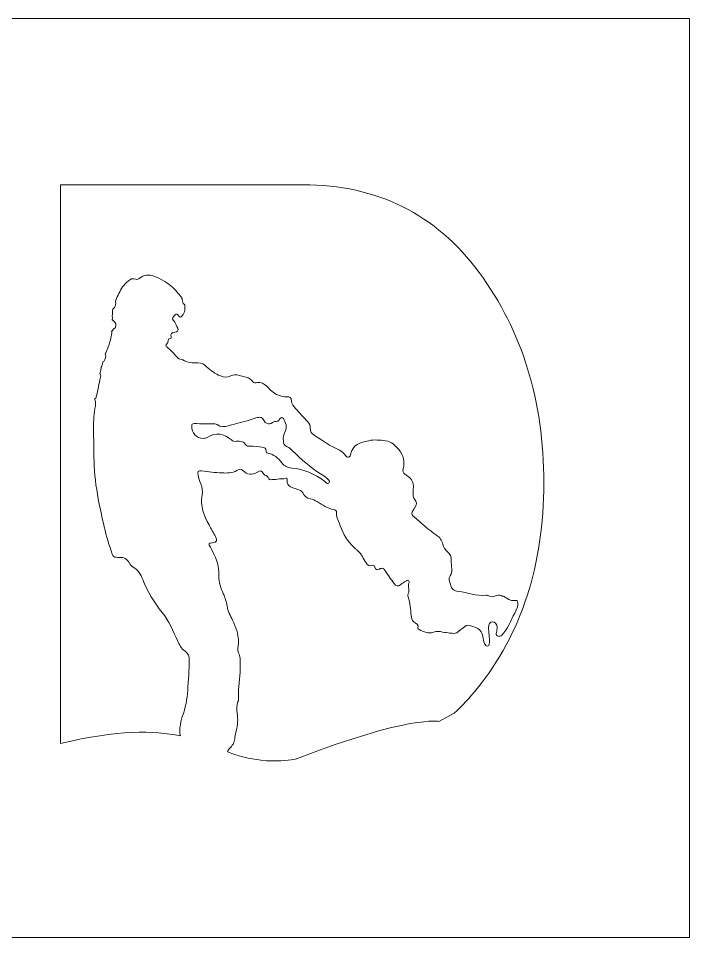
# Model space of a CAD drawing. Extents: x 20 to 2250, y -2734 to 1454.
# Drawn here: x 1898.3 to 2250.4, y 445.7 to 927.6 of the extents above; entities that cross this region are included whole.
import ezdxf

# ---------------------------------------------------------------- set-up
doc = ezdxf.new("R2010")
doc.units = 0
doc.header["$MEASUREMENT"] = 0
doc.layers.add('Layer 1', color=7, linetype='Continuous')

# ---------------------------------------------------------------- blocks, each defined once
blk = doc.blocks.new('block 17')
at = {"layer": 'Layer 1', "lineweight": 0}
blk.add_lwpolyline([(1286.62, 927.6), (1286.62, 445.71), (2250.4, 445.71), (2250.4, 927.6), (1286.62, 927.6)], dxfattribs=at)
for points, knots in [([(2138.91, 576.26), (2135.1, 571.55), (2131.11, 567.22), (2126.92, 563.29), (2126.92, 563.29), (2126.92, 563.44), (2126.92, 563.44), (2126.92, 563.44), (2118.91, 558.99), (2118.91, 558.99), (2118.91, 558.99), (2103.78, 562.55), (2044.16, 539.41), (2044.16, 539.41), (2028.34, 535.25), (2007.98, 543.02), (2008.24, 543.85), (2008.74, 544.64), (2009.49, 545.37), (2011.04, 546.9), (2011.72, 548.67), (2011.89, 550.78), (2011.98, 551.91), (2012.31, 553.01), (2012.57, 554.12), (2013.29, 557.16), (2013.54, 560.21), (2013.12, 563.35), (2012.85, 565.39), (2012.59, 567.51), (2013.44, 569.53), (2013.57, 569.64), (2013.68, 569.75), (2013.78, 569.86), (2013.45, 574.91), (2014.41, 579.89), (2014.58, 584.9), (2014.59, 587.3), (2014.59, 589.7), (2014.6, 592.09), (2014.41, 593.1), (2014.34, 594.15), (2013.68, 595.02), (2013.08, 596.64), (2013.42, 598.26), (2013.71, 599.88), (2013.73, 600.23), (2013.74, 600.57), (2013.74, 600.91), (2013.74, 604.88), (2012.3, 608.48), (2010.68, 612.05), (2009.58, 614.47), (2008.07, 616.86), (2007.73, 619.4), (2007.41, 621.78), (2006.78, 623.89), (2005.8, 625.98), (2004.46, 628.92), (2003.39, 631.97), (2003.5, 635.22), (2003.7, 640.8), (2001.7, 645.67), (1999.01, 650.36), (1997.93, 652.24), (1998, 652.49), (2000.15, 652.73), (2002.43, 652.98), (2002.89, 653.9), (2001.75, 655.92), (2000.6, 657.97), (1999.42, 660), (1998.29, 662.05), (1995.6, 666.91), (1993.54, 671.88), (1994.68, 677.67), (1995.07, 679.65), (1994.77, 681.66), (1993.93, 683.6), (1993.29, 685.1), (1992.91, 686.72), (1992.52, 688.31), (1992.15, 689.81), (1992.64, 690.59), (1994.36, 690.38), (1997.93, 689.96), (2001.51, 689.4), (2005.09, 689.32), (2007.68, 689.27), (2010.41, 689.01), (2012.86, 690.59), (2013.72, 691.14), (2015.04, 691.78), (2016.11, 690.61), (2018.21, 688.32), (2020.96, 688), (2023.66, 689.75), (2025.28, 690.8), (2025.84, 690.64), (2026.92, 688.85), (2027.08, 688.59), (2027.31, 688.22), (2027.56, 688.18), (2028.68, 687.98), (2029.31, 687.26), (2029.7, 686.29), (2029.88, 685.87), (2030.13, 685.66), (2030.55, 685.73), (2031.77, 685.91), (2033.01, 685.62), (2034.25, 686.07), (2035.66, 686.58), (2037.23, 686), (2038.73, 686.51), (2039.45, 686.76), (2039.26, 685.81), (2039.22, 685.39), (2039.05, 683.8), (2039.75, 682.86), (2041.11, 682.07), (2042.16, 681.45), (2043.3, 681.24), (2044.41, 680.86), (2045.65, 680.44), (2047.13, 680.02), (2047.57, 678.82), (2048.27, 676.87), (2049.63, 676.23), (2051.41, 675.77), (2052.65, 675.46), (2053.89, 674.93), (2054.97, 674.25), (2057.72, 672.5), (2060.46, 670.8), (2063.7, 670.08), (2064.49, 669.9), (2065.33, 669.44), (2065.18, 668.41), (2064.9, 666.44), (2065.86, 664.88), (2066.48, 663.13), (2068.01, 658.82), (2069.89, 654.81), (2073.13, 651.53), (2073.78, 650.89), (2074.43, 650.24), (2075.08, 649.6), (2075.5, 649.23), (2075.92, 648.86), (2076.35, 648.5), (2078.38, 646.77), (2079.18, 644.2), (2080.73, 642.15), (2081.5, 641.13), (2082.36, 639.97), (2084.05, 640.85), (2084.69, 641.17), (2085.13, 640.67), (2085.33, 639.9), (2085.64, 638.63), (2086.42, 638.15), (2087.66, 638.94), (2087.97, 639.14), (2088.28, 639.4), (2088.69, 639.24), (2089.77, 639.66), (2090.13, 638.86), (2090.6, 638.17), (2092.18, 635.88), (2093.75, 633.58), (2095.39, 631.33), (2096.33, 630.04), (2097.44, 629.51), (2098.88, 630.81), (2099.67, 631.52), (2100.64, 632.05), (2101.55, 632.61), (2101.91, 632.83), (2102.31, 633.19), (2102.76, 632.94), (2103.29, 632.65), (2103.27, 632.01), (2103.12, 631.57), (2102.43, 629.61), (2103.71, 627.5), (2102.61, 625.57), (2102.43, 625.26), (2102.59, 624.68), (2102.73, 624.28), (2103.87, 621.14), (2103.98, 617.84), (2104.37, 614.58), (2104.52, 613.35), (2104.64, 612.06), (2105.81, 611.2), (2106.87, 610.42), (2108.43, 609.92), (2107.85, 608.02), (2107.75, 607.69), (2108.27, 607.49), (2108.61, 607.29), (2110.93, 605.93), (2113.28, 604.83), (2116.05, 605.84), (2117.64, 606.35), (2119.24, 606.36), (2120.83, 605.87), (2122.13, 605.74), (2123.41, 605.45), (2124.7, 605.26), (2125.87, 605.36), (2127.08, 604.9), (2128.2, 605.55), (2129.56, 606.77), (2131.17, 607.65), (2132.54, 608.88), (2133.4, 609.66), (2134.52, 609.58), (2135.6, 609.19), (2136.31, 608.93), (2136.98, 608.59), (2137.72, 608.38), (2140.16, 607.71), (2141.51, 606.04), (2141.98, 603.57), (2142.21, 602.33), (2142.22, 601.04), (2142.83, 599.89), (2143.18, 599.22), (2143.53, 598.38), (2144.44, 598.54), (2145.41, 598.7), (2145.31, 599.64), (2145.36, 600.39), (2145.54, 603.05), (2144.9, 605.67), (2144.92, 608.33), (2144.94, 610.12), (2145.6, 611.19), (2146.9, 611.24), (2148.22, 611.29), (2149.36, 610.06), (2149.46, 608.47), (2149.52, 607.51), (2149.21, 606.59), (2149.04, 605.66), (2148.92, 605.02), (2148.81, 604.38), (2149.44, 603.94), (2150.08, 603.49), (2150.76, 603.62), (2151.42, 603.94), (2152.13, 604.29), (2152.54, 604.94), (2153, 605.54), (2155.74, 609.15), (2157.26, 613.43), (2159.43, 617.35), (2160.26, 618.85), (2160.86, 620.63), (2159.85, 622.4), (2159.84, 622.44), (2159.83, 622.46), (2159.83, 622.49), (2157.86, 622.37), (2156.06, 622.25), (2154.19, 623.77), (2153.79, 624.1), (2153.32, 624.41), (2152.79, 624.66), (2152.34, 624.73), (2151.82, 624.73), (2151.57, 625.11), (2150.58, 625.35), (2149.51, 625.32), (2148.52, 624.8), (2147.25, 624.14), (2146.29, 624.28), (2145.15, 624.8), (2144.64, 625.03), (2144.05, 625.33), (2143.54, 625.26), (2138.56, 624.65), (2133.94, 626.56), (2129.15, 627.22), (2126.78, 627.54), (2125.32, 628.43), (2124.92, 630.91), (2124.67, 632.43), (2123.61, 633.91), (2124.79, 635.42), (2125.65, 636.51), (2125.72, 637.71), (2125.61, 639), (2125.47, 640.51), (2125.35, 642.03), (2125.36, 643.55), (2125.37, 645.38), (2124.79, 646.87), (2123.33, 648.03), (2122.06, 649.04), (2121.28, 650.29), (2120.92, 651.95), (2120.5, 653.92), (2119.29, 655.59), (2117.61, 656.68), (2113.38, 659.41), (2109.9, 663.04), (2106.01, 666.17), (2104.48, 667.4), (2104.27, 668.51), (2105.47, 669.98), (2105.78, 670.37), (2106.04, 670.81), (2106.32, 671.24), (2107.26, 672.73), (2107.41, 674.22), (2106.12, 675.57), (2105.48, 676.24), (2105.31, 676.96), (2105.35, 677.81), (2105.42, 679.14), (2105.44, 680.47), (2105.51, 681.8), (2105.62, 684.21), (2104.71, 686.1), (2102.69, 687.46), (2102.12, 687.85), (2101.59, 688.3), (2101.03, 688.72), (2100.06, 689.43), (2099.71, 690.24), (2100.08, 691.5), (2101.18, 695.22), (2100.48, 698.53), (2097.83, 701.52), (2095.9, 703.69), (2093.99, 705.73), (2090.93, 706.14), (2087.98, 706.52), (2085.02, 706.88), (2082.05, 706.22), (2077.75, 705.28), (2073.55, 704.21), (2072.48, 698.98), (2072.36, 698.39), (2072.41, 697.68), (2071.51, 697.58), (2070.77, 697.51), (2070.33, 697.86), (2069.92, 698.4), (2069.02, 699.56), (2068.03, 700.6), (2066.65, 701.22), (2061.94, 703.3), (2057.88, 706.48), (2053.46, 709.06), (2052.1, 709.85), (2051.23, 711.05), (2051.39, 712.83), (2051.5, 714.07), (2050.93, 715.15), (2050.08, 716.08), (2047.94, 718.4), (2045.8, 720.73), (2043.69, 723.09), (2042.68, 724.21), (2041.54, 725.32), (2041.56, 726.99), (2041.58, 728.77), (2040.6, 729.39), (2039.01, 729.16), (2037.41, 728.93), (2036.1, 729.55), (2034.66, 730.08), (2032.08, 731.03), (2030.37, 732.96), (2028.56, 734.79), (2027.17, 736.21), (2025.55, 736.81), (2023.6, 736.68), (2022.79, 736.62), (2021.77, 736.35), (2021.27, 737.09), (2019.43, 739.77), (2016.34, 739.6), (2013.75, 740.55), (2012.37, 741.06), (2011.04, 740.85), (2009.71, 740.21), (2007.93, 739.34), (2006.12, 739.22), (2004.26, 740.14), (2001.63, 741.43), (1999.12, 742.86), (1997.04, 744.97), (1995.8, 746.24), (1994.28, 747.07), (1992.49, 747.02), (1989.69, 746.95), (1986.98, 747.1), (1984.49, 748.57), (1983.68, 749.04), (1982.53, 748.83), (1981.88, 749.59), (1980.09, 751.64), (1978.25, 753.63), (1976.12, 755.35), (1975.59, 755.77), (1975.31, 756.2), (1976.19, 756.97), (1977.05, 757.72), (1976.33, 759.82), (1978.35, 759.96), (1978.37, 759.96), (1978.39, 760.43), (1978.36, 760.68), (1978.16, 762.19), (1978.53, 763.06), (1980.33, 763.06), (1981.48, 763.05), (1982.67, 763.81), (1981.88, 765.13), (1981.09, 766.45), (1980.96, 768.05), (1979.65, 769.2), (1978.31, 770.37), (1979.83, 771.31), (1980.56, 772.15), (1981.41, 773.13), (1981.87, 772.57), (1982.34, 771.67), (1982.86, 770.67), (1983.52, 770.71), (1984.23, 771.61), (1985.66, 773.43), (1985.83, 775.49), (1985.58, 777.66), (1985.52, 777.65), (1985.46, 777.65), (1985.4, 777.65), (1984.33, 778.18), (1984.45, 779.25), (1984.27, 780.18), (1984.27, 780.36), (1984.24, 780.53), (1984.21, 780.71), (1983.97, 780.95), (1983.81, 781.27), (1983.6, 781.55), (1979.88, 786.52), (1975.38, 790.47), (1969.39, 792.49), (1966.68, 793.4), (1964.14, 793.1), (1961.84, 791.38), (1961.25, 790.94), (1960.71, 790.51), (1959.97, 790.84), (1958.31, 791.58), (1956.99, 790.88), (1955.81, 789.84), (1954.77, 788.93), (1953.85, 787.89), (1952.88, 786.91), (1951.52, 784.63), (1950.44, 782.21), (1949.34, 779.81), (1949.29, 779.31), (1949.29, 778.81), (1949.35, 778.29), (1949.19, 777.25), (1949.04, 776.21), (1948.18, 775.46), (1948.05, 775.42), (1947.94, 775.38), (1947.85, 775.33), (1947.64, 774.07), (1947.58, 772.8), (1947.56, 771.53), (1947.61, 770.96), (1947.63, 770.42), (1947.54, 769.91), (1947.54, 769.74), (1947.54, 769.56), (1947.53, 769.39), (1947.54, 769.38), (1947.54, 769.37), (1947.54, 769.36), (1947.6, 769.4), (1947.65, 769.45), (1947.72, 769.49), (1949.59, 767.91), (1949.86, 767.02), (1949.03, 765.21), (1948.86, 765.15), (1948.68, 765.09), (1948.5, 765.02), (1948.18, 764.43), (1947.66, 764.01), (1947.19, 763.54), (1947.22, 763.37), (1947.27, 763.17), (1947.36, 762.95), (1946.86, 759.23), (1945.75, 755.69), (1944.19, 752.28), (1944.1, 752.12), (1943.99, 751.98), (1943.89, 751.83), (1944.45, 750.35), (1943.75, 749.04), (1943.08, 747.73), (1942.89, 747.62), (1942.71, 747.51), (1942.53, 747.39), (1942.44, 746.45), (1942.14, 745.56), (1941.79, 744.68), (1941.7, 744.38), (1941.61, 744.09), (1941.52, 743.79), (1941.64, 742.93), (1941.2, 742.17), (1941.05, 741.36), (1941.15, 741.22), (1941.28, 741.08), (1941.43, 740.94), (1941.62, 739.99), (1941.33, 739.07), (1941.09, 738.18), (1940.23, 734.99), (1940.07, 731.64), (1938.86, 728.52), (1938.59, 728.39), (1938.45, 728.26), (1938.38, 728.12), (1938.39, 727.98), (1938.39, 727.84), (1938.38, 727.71), (1938.49, 727.39), (1938.79, 727.06), (1938.77, 726.75), (1938.85, 725.99), (1938.82, 725.23), (1938.69, 724.48), (1938.03, 720.67), (1937.62, 716.84), (1937.69, 712.96), (1937.8, 707.08), (1937.81, 701.19), (1937.97, 695.31), (1938.15, 688.68), (1938.97, 682.18), (1940.2, 675.73), (1942.07, 665.91), (1944.2, 656.14), (1947.57, 646.7), (1947.95, 645.64), (1948.54, 645.12), (1949.61, 645.07), (1950.18, 645.04), (1950.75, 645), (1951.32, 645.03), (1953.57, 645.16), (1955.25, 644.3), (1956.34, 642.29), (1956.85, 641.34), (1957.54, 640.47), (1958.51, 639.95), (1961.16, 638.54), (1962.48, 636.09), (1963.51, 633.48), (1966.04, 627.14), (1969.43, 621.34), (1973.77, 616.06), (1977.35, 611.7), (1979.36, 606.44), (1981.75, 601.41), (1982.77, 599.27), (1983.76, 597.21), (1985.81, 595.81), (1987.38, 594.73), (1987.92, 593.13), (1987.94, 591.19), (1988, 585.93), (1987.4, 580.71), (1987.1, 575.47), (1986.82, 570.7), (1986.02, 566.07), (1984.28, 561.6), (1983.57, 559.78), (1983.32, 557.79), (1983.06, 555.85), (1982.86, 554.36), (1982.9, 552.89), (1983.29, 551.45), (1969.27, 554.4), (1950.63, 554.6), (1920.45, 547.54), (1920.45, 547.54), (1920.45, 840.36), (1920.45, 840.36), (1920.45, 840.36), (2047.53, 840.36), (2047.53, 840.36), (2086.51, 840.36), (2117.32, 825.05), (2139.96, 794.45), (2162.6, 763.84), (2173.92, 727.04), (2173.92, 684.06), (2173.92, 641.07), (2162.25, 605.14), (2138.91, 576.26)], [0, 0, 0, 0, 1, 1, 1, 2, 2, 2, 3, 3, 3, 4, 4, 4, 5, 5, 5, 6, 6, 6, 7, 7, 7, 8, 8, 8, 9, 9, 9, 10, 10, 10, 11, 11, 11, 12, 12, 12, 13, 13, 13, 14, 14, 14, 15, 15, 15, 16, 16, 16, 17, 17, 17, 18, 18, 18, 19, 19, 19, 20, 20, 20, 21, 21, 21, 22, 22, 22, 23, 23, 23, 24, 24, 24, 25, 25, 25, 26, 26, 26, 27, 27, 27, 28, 28, 28, 29, 29, 29, 30, 30, 30, 31, 31, 31, 32, 32, 32, 33, 33, 33, 34, 34, 34, 35, 35, 35, 36, 36, 36, 37, 37, 37, 38, 38, 38, 39, 39, 39, 40, 40, 40, 41, 41, 41, 42, 42, 42, 43, 43, 43, 44, 44, 44, 45, 45, 45, 46, 46, 46, 47, 47, 47, 48, 48, 48, 49, 49, 49, 50, 50, 50, 51, 51, 51, 52, 52, 52, 53, 53, 53, 54, 54, 54, 55, 55, 55, 56, 56, 56, 57, 57, 57, 58, 58, 58, 59, 59, 59, 60, 60, 60, 61, 61, 61, 62, 62, 62, 63, 63, 63, 64, 64, 64, 65, 65, 65, 66, 66, 66, 67, 67, 67, 68, 68, 68, 69, 69, 69, 70, 70, 70, 71, 71, 71, 72, 72, 72, 73, 73, 73, 74, 74, 74, 75, 75, 75, 76, 76, 76, 77, 77, 77, 78, 78, 78, 79, 79, 79, 80, 80, 80, 81, 81, 81, 82, 82, 82, 83, 83, 83, 84, 84, 84, 85, 85, 85, 86, 86, 86, 87, 87, 87, 88, 88, 88, 89, 89, 89, 90, 90, 90, 91, 91, 91, 92, 92, 92, 93, 93, 93, 94, 94, 94, 95, 95, 95, 96, 96, 96, 97, 97, 97, 98, 98, 98, 99, 99, 99, 100, 100, 100, 101, 101, 101, 102, 102, 102, 103, 103, 103, 104, 104, 104, 105, 105, 105, 106, 106, 106, 107, 107, 107, 108, 108, 108, 109, 109, 109, 110, 110, 110, 111, 111, 111, 112, 112, 112, 113, 113, 113, 114, 114, 114, 115, 115, 115, 116, 116, 116, 117, 117, 117, 118, 118, 118, 119, 119, 119, 120, 120, 120, 121, 121, 121, 122, 122, 122, 123, 123, 123, 124, 124, 124, 125, 125, 125, 126, 126, 126, 127, 127, 127, 128, 128, 128, 129, 129, 129, 130, 130, 130, 131, 131, 131, 132, 132, 132, 133, 133, 133, 134, 134, 134, 135, 135, 135, 136, 136, 136, 137, 137, 137, 138, 138, 138, 139, 139, 139, 140, 140, 140, 141, 141, 141, 142, 142, 142, 143, 143, 143, 144, 144, 144, 145, 145, 145, 146, 146, 146, 147, 147, 147, 148, 148, 148, 149, 149, 149, 150, 150, 150, 151, 151, 151, 152, 152, 152, 153, 153, 153, 154, 154, 154, 155, 155, 155, 156, 156, 156, 157, 157, 157, 158, 158, 158, 159, 159, 159, 160, 160, 160, 161, 161, 161, 162, 162, 162, 163, 163, 163, 164, 164, 164, 165, 165, 165, 166, 166, 166, 167, 167, 167, 168, 168, 168, 169, 169, 169, 170, 170, 170, 171, 171, 171, 172, 172, 172, 173, 173, 173, 174, 174, 174, 175, 175, 175, 176, 176, 176, 177, 177, 177, 178, 178, 178, 179, 179, 179, 180, 180, 180, 181, 181, 181, 182, 182, 182, 183, 183, 183, 184, 184, 184, 185, 185, 185, 186, 186, 186, 187, 187, 187, 188, 188, 188, 189, 189, 189, 190, 190, 190, 191, 191, 191, 192, 192, 192, 193, 193, 193, 194, 194, 194, 195, 195, 195, 196, 196, 196, 197, 197, 197, 198, 198, 198, 199, 199, 199, 200, 200, 200, 201, 201, 201, 202, 202, 202, 203, 203, 203, 204, 204, 204, 205, 205, 205, 205]), ([(1989.23, 713.85), (1989.28, 714.8), (1989.53, 715.19), (1990.54, 715.17), (1994.15, 715.08), (1997.76, 715.08), (2001.37, 715.02), (2001.78, 715.01), (2002.26, 714.85), (2002.6, 714.62), (2004.45, 713.36), (2006.53, 713.37), (2008.45, 713.97), (2012.77, 715.34), (2017.24, 716.16), (2021.52, 717.69), (2023.08, 718.25), (2025.67, 719.15), (2026.48, 717.63), (2028.21, 714.4), (2030.08, 714.61), (2032.59, 716.21), (2032.64, 716.24), (2032.72, 716.23), (2032.78, 716.23), (2033.92, 716.21), (2034.83, 716.51), (2035.44, 717.64), (2035.87, 718.42), (2036.85, 718.58), (2037.31, 717.78), (2038.51, 715.71), (2039.55, 713.53), (2038.23, 711.08), (2037.4, 709.52), (2037.16, 707.86), (2037.3, 706.12), (2037.41, 704.71), (2037.78, 703.58), (2039.33, 703.05), (2040.47, 702.66), (2041.27, 701.67), (2042.16, 700.86), (2046.81, 696.57), (2051.4, 692.22), (2056.77, 688.81), (2057.89, 688.1), (2059.11, 687.53), (2060.05, 686.57), (2060.71, 685.9), (2062.09, 685.26), (2061.28, 684.2), (2060.3, 682.94), (2059.51, 684.47), (2058.83, 684.96), (2053.69, 688.74), (2048.09, 691.36), (2041.67, 691.85), (2039.47, 692.02), (2037.91, 692.89), (2036.55, 694.57), (2034.58, 697), (2032.34, 699.14), (2029.08, 699.74), (2028.45, 699.86), (2028.2, 700.2), (2028.26, 700.79), (2028.4, 702.28), (2027.33, 702.55), (2026.24, 702.78), (2024.13, 703.22), (2021.98, 703.32), (2019.82, 703.3), (2018.91, 703.29), (2018.05, 703.35), (2017.45, 704.19), (2016.29, 705.82), (2014.7, 706.25), (2012.77, 705.91), (2011.79, 705.73), (2010.91, 705.82), (2010.01, 706.63), (2006.24, 709.99), (2001.82, 710.63), (1997.65, 708.09), (1996.85, 707.6), (1996.05, 707.39), (1995.24, 707.44), (1991.75, 707.43), (1989.06, 710.39), (1989.23, 713.85)], [0, 0, 0, 0, 1, 1, 1, 2, 2, 2, 3, 3, 3, 4, 4, 4, 5, 5, 5, 6, 6, 6, 7, 7, 7, 8, 8, 8, 9, 9, 9, 10, 10, 10, 11, 11, 11, 12, 12, 12, 13, 13, 13, 14, 14, 14, 15, 15, 15, 16, 16, 16, 17, 17, 17, 18, 18, 18, 19, 19, 19, 20, 20, 20, 21, 21, 21, 22, 22, 22, 23, 23, 23, 24, 24, 24, 25, 25, 25, 26, 26, 26, 27, 27, 27, 28, 28, 28, 29, 29, 29, 30, 30, 30, 30])]:
    blk.add_open_spline(points, degree=3, knots=knots, dxfattribs=at)
blk = doc.blocks.new('block 16')
at = {"layer": 'Layer 1'}
blk.add_blockref('block 17', (0, 0), dxfattribs=at)
blk = doc.blocks.new('block 2')
at = {"layer": 'Layer 1'}
blk.add_blockref('block 16', (0, 0), dxfattribs=at)

msp = doc.modelspace()

# ---------------------------------------------------------------- block references
at = {"layer": 'Layer 1'}
msp.add_blockref('block 2', (0, 0), dxfattribs=at)

doc.saveas('drawing.dxf')
